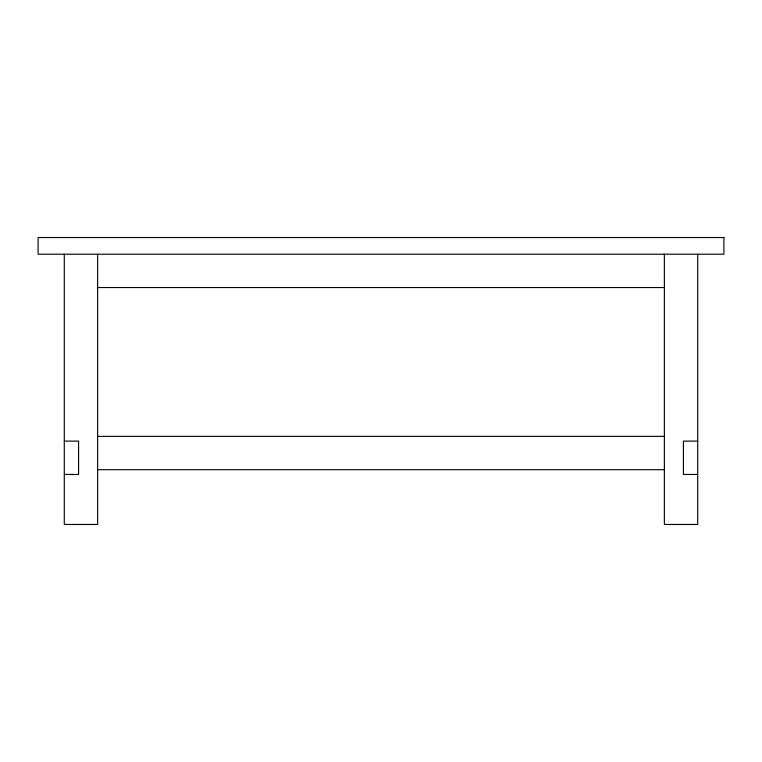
<?xml version="1.0" encoding="UTF-8"?>
<svg xmlns="http://www.w3.org/2000/svg" width="762" height="762" viewBox="0 0 762 762"><rect width="100%" height="100%" fill="white"/><g stroke="black" fill="none" stroke-linecap="round" stroke-linejoin="round"><path stroke-width="1.14" d="M97.631 287.541L664.369 287.541M97.631 436.359L664.369 436.359M64.294 441.122L78.581 441.122L78.581 474.459L64.294 474.459M697.706 441.122L683.419 441.122L683.419 474.459L697.706 474.459M97.631 469.697L664.369 469.706M697.706 254.203L697.706 524.466L664.369 524.466L664.369 254.203M97.631 254.203L97.631 524.466L64.294 524.466L64.294 254.203M723.9 237.534L38.1 237.534L38.1 254.203L723.9 254.203L723.9 237.534"/></g></svg>
